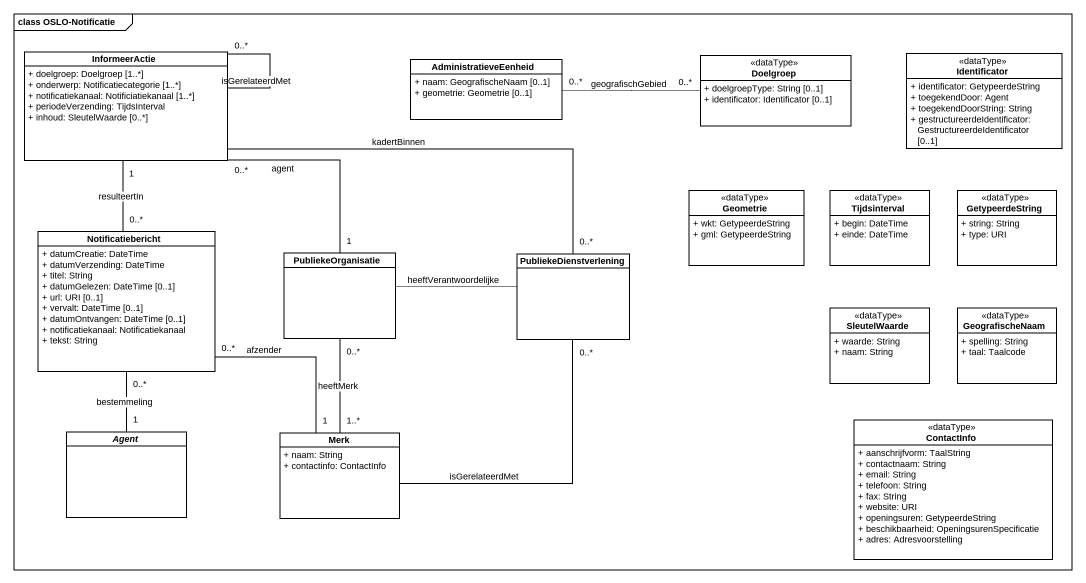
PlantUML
@startuml
mainframe class OSLO-Notificatie
hide circle
hide empty members
skinparam classAttributeIconSize 0
class InformeerActie {
  + doelgroep: Doelgroep [1..*]
  + onderwerp: Notificatiecategorie [1..*]
  + notificatiekanaal: Notificiatiekanaal [1..*]
  + periodeVerzending: TijdsInterval
  + inhoud: SleutelWaarde [0..*]
}
class AdministratieveEenheid {
  + naam: GeografischeNaam [0..1]
  + geometrie: Geometrie [0..1]
}
class Doelgroep <<dataType>> {
  + doelgroepType: String [0..1]
  + identificator: Identificator [0..1]
}
class Identificator <<dataType>> {
  + identificator: GetypeerdeString
  + toegekendDoor: Agent
  + toegekendDoorString: String
  + gestructureerdeIdentificator: GestructureerdeIdentificator [0..1]
}
class Geometrie <<dataType>> {
  + wkt: GetypeerdeString
  + gml: GetypeerdeString
}
class Tijdsinterval <<dataType>> {
  + begin: DateTime
  + einde: DateTime
}
class GetypeerdeString <<dataType>> {
  + string: String
  + type: URI
}
class Notificatiebericht {
  + datumCreatie: DateTime
  + datumVerzending: DateTime
  + titel: String
  + datumGelezen: DateTime [0..1]
  + url: URI [0..1]
  + vervalt: DateTime [0..1]
  + datumOntvangen: DateTime [0..1]
  + notificatiekanaal: Notificatiekanaal
  + tekst: String
}
class PubliekeOrganisatie
class PubliekeDienstverlening
class SleutelWaarde <<dataType>> {
  + waarde: String
  + naam: String
}
class GeografischeNaam <<dataType>> {
  + spelling: String
  + taal: Taalcode
}
class ContactInfo <<dataType>> {
  + aanschrijfvorm: TaalString
  + contactnaam: String
  + email: String
  + telefoon: String
  + fax: String
  + website: URI
  + openingsuren: GetypeerdeString
  + beschikbaarheid: OpeningsurenSpecificatie
  + adres: Adresvoorstelling
}
abstract class "Agent" as Agent_
class Merk {
  + naam: String
  + contactinfo: ContactInfo
}
InformeerActie -- "0..*" InformeerActie : isGerelateerdMet
InformeerActie "1" -- "0..*" Notificatiebericht : resulteertIn
InformeerActie "0..*" -- "1" PubliekeOrganisatie : agent
InformeerActie -right- "0..*" PubliekeDienstverlening : kadertBinnen
Doelgroep "0..*" -left- "0..*" AdministratieveEenheid : geografischGebied
Notificatiebericht "0..*" -- "1" Agent_ : bestemmeling
Notificatiebericht "0..*" -- "1" Merk : afzender
PubliekeOrganisatie "0..*" -- "1..*" Merk : heeftMerk
PubliekeDienstverlening -left- PubliekeOrganisatie : heeftVerantwoordelijke
Merk -up- "0..*" PubliekeDienstverlening : isGerelateerdMet
@enduml
